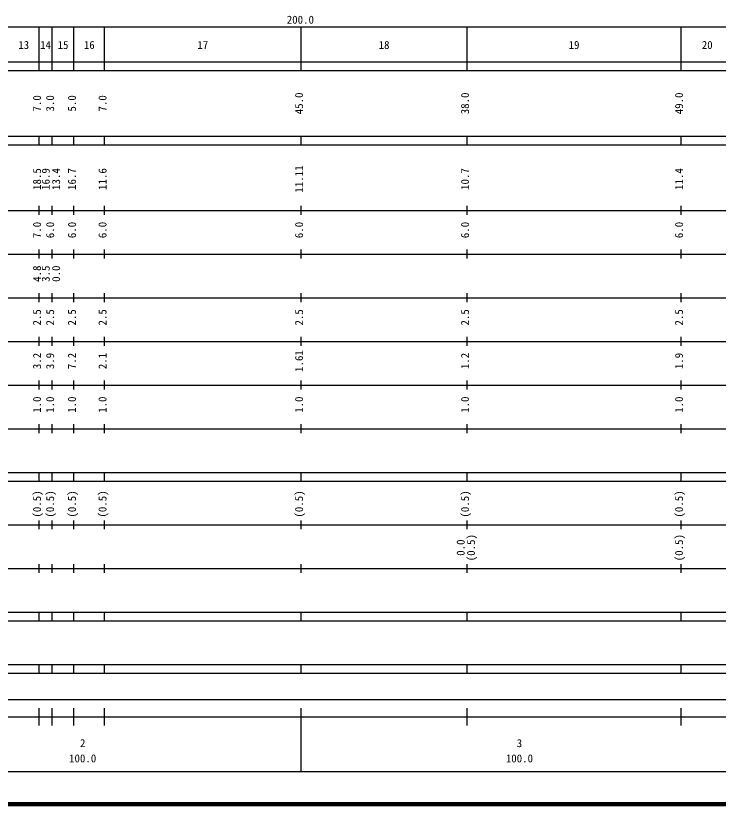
# Model space of a CAD drawing. Units: millimetres on the paper. Extents: x 40 to 680, y 20 to 380.
# Drawn here: x 202.7 to 363.5, y 20 to 200.6 of the extents above; entities that cross this region are included whole.
import ezdxf
from ezdxf.enums import TextEntityAlignment as Align

# ---------------------------------------------------------------- set-up
doc = ezdxf.new("R2010")
doc.units = ezdxf.units.MM
doc.layers.add('M-TTL', color=2, linetype='Continuous', lineweight=140)
doc.layers.add('M-TTL-BAND', color=7, linetype='Continuous', lineweight=25)
doc.styles.add('ＭＳ ゴシック', font='')
doc.styles.get('ＭＳ ゴシック').set_extended_font_data('MS Gothic')

msp = doc.modelspace()

# ---------------------------------------------------------------- linework, layer by layer
at = {"layer": 'M-TTL'}
msp.add_line((40, 20), (680, 20), dxfattribs=at)
at = {"layer": 'M-TTL-BAND'}
for p, q in [((68, 198), (579, 198)), ((208, 188), (208, 198)), ((211, 188), (211, 198)), ((216, 188), (216, 198)), ((223, 188), (223, 198)), ((268, 188), (268, 198)), ((306, 188), (306, 198)), ((355, 188), (355, 198)), ((40, 190), (579, 190)), ((40, 188), (579, 188)), ((40, 173), (579, 173)), ((208, 171), (208, 173)), ((211, 171), (211, 173)), ((216, 171), (216, 173)), ((223, 171), (223, 173)), ((268, 171), (268, 173)), ((306, 171), (306, 173)), ((355, 171), (355, 173)), ((40, 171), (579, 171)), ((40, 156), (579, 156)), ((208, 155), (208, 157)), ((211, 155), (211, 157)), ((216, 155), (216, 157)), ((223, 155), (223, 157)), ((268, 155), (268, 157)), ((306, 155), (306, 157)), ((355, 155), (355, 157)), ((208, 145), (208, 147)), ((211, 145), (211, 147)), ((216, 145), (216, 147)), ((223, 145), (223, 147)), ((268, 145), (268, 147)), ((306, 145), (306, 147)), ((355, 145), (355, 147)), ((46, 146), (579, 146)), ((52, 136), (579, 136)), ((208, 135), (208, 137)), ((211, 135), (211, 137)), ((216, 135), (216, 137)), ((223, 135), (223, 137)), ((268, 135), (268, 137)), ((306, 135), (306, 137)), ((355, 135), (355, 137)), ((208, 125), (208, 127)), ((211, 125), (211, 127)), ((216, 125), (216, 127)), ((223, 125), (223, 127)), ((268, 125), (268, 127)), ((306, 125), (306, 127)), ((355, 125), (355, 127)), ((46, 126), (579, 126)), ((52, 116), (579, 116)), ((208, 115), (208, 117)), ((211, 115), (211, 117)), ((216, 115), (216, 117)), ((223, 115), (223, 117)), ((268, 115), (268, 117)), ((306, 115), (306, 117)), ((355, 115), (355, 117)), ((208, 105), (208, 107)), ((211, 105), (211, 107)), ((216, 105), (216, 107)), ((223, 105), (223, 107)), ((268, 105), (268, 107)), ((306, 105), (306, 107)), ((355, 105), (355, 107)), ((46, 106), (579, 106)), ((40, 96), (579, 96)), ((208, 94), (208, 96)), ((211, 94), (211, 96)), ((216, 94), (216, 96)), ((223, 94), (223, 96)), ((268, 94), (268, 96)), ((306, 94), (306, 96)), ((355, 94), (355, 96)), ((40, 94), (579, 94)), ((208, 83), (208, 85)), ((211, 83), (211, 85)), ((216, 83), (216, 85)), ((223, 83), (223, 85)), ((268, 83), (268, 85)), ((306, 83), (306, 85)), ((355, 83), (355, 85)), ((49, 84), (579, 84)), ((208, 73), (208, 75)), ((211, 73), (211, 75)), ((216, 73), (216, 75)), ((223, 73), (223, 75)), ((268, 73), (268, 75)), ((306, 73), (306, 75)), ((355, 73), (355, 75)), ((40, 74), (579, 74)), ((40, 64), (579, 64)), ((208, 62), (208, 64)), ((211, 62), (211, 64)), ((216, 62), (216, 64)), ((223, 62), (223, 64)), ((268, 62), (268, 64)), ((306, 62), (306, 64)), ((355, 62), (355, 64)), ((40, 62), (579, 62)), ((40, 52), (579, 52)), ((208, 50), (208, 52)), ((211, 50), (211, 52)), ((216, 50), (216, 52)), ((223, 50), (223, 52)), ((268, 50), (268, 52)), ((306, 50), (306, 52)), ((355, 50), (355, 52)), ((40, 50), (579, 50)), ((71, 44), (516, 44)), ((208, 38), (208, 42)), ((211, 38), (211, 42)), ((216, 38), (216, 42)), ((223, 38), (223, 42)), ((268, 27.5), (268, 42)), ((306, 38), (306, 42)), ((355, 38), (355, 42)), ((40, 40), (579, 40)), ((68, 27.5), (579, 27.5))]:
    msp.add_line(p, q, dxfattribs=at)

# ---------------------------------------------------------------- texts
at = {"layer": 'M-TTL-BAND', "style": 'ＭＳ ゴシック'}
for s, p in [('200.0', (264.719, 198.195)), ('13', (203.25, 192.405)), ('14', (208.25, 192.405)), ('15', (212.25, 192.405)), ('16', (218.25, 192.405)), ('17', (244.25, 192.405)), ('18', (285.75, 192.405)), ('19', (329.25, 192.405)), ('20', (359.75, 192.405)), ('2', (217.375, 32.523)), ('3', (317.375, 32.523)), ('100.0', (214.875, 29.033)), ('100.0', (314.875, 29.033))]:
    msp.add_text(s, height=1.833, dxfattribs=at).set_placement(p, align=Align.BOTTOM_LEFT)
for s, p in [('45.0', (269, 178)), ('38.0', (307, 178)), ('49.0', (356, 178)), ('7.0', (209, 178.625)), ('3.0', (212, 178.625)), ('5.0', (217, 178.625)), ('7.0', (224, 178.625)), ('11.11', (269, 160.049)), ('18.5', (209, 160.674)), ('16.9', (211, 160.674)), ('13.4', (213.37, 160.674)), ('16.7', (217, 160.674)), ('11.6', (224, 160.674)), ('10.7', (307, 160.674)), ('11.4', (356, 160.674)), ('7.0', (209, 149.625)), ('6.0', (212, 149.625)), ('6.0', (217, 149.625)), ('6.0', (224, 149.625)), ('6.0', (269, 149.625)), ('6.0', (307, 149.625)), ('6.0', (356, 149.625)), ('4.8', (209, 139.625)), ('3.5', (211, 139.625)), ('0.0', (213.37, 139.625)), ('2.5', (209, 129.625)), ('2.5', (212, 129.625)), ('2.5', (217, 129.625)), ('2.5', (224, 129.625)), ('2.5', (269, 129.625)), ('2.5', (307, 129.625)), ('2.5', (356, 129.625)), ('3.2', (209, 119.625)), ('3.9', (212, 119.625)), ('7.2', (217, 119.625)), ('2.1', (224, 119.625)), ('1.61', (269, 119)), ('1.2', (307, 119.625)), ('1.9', (356, 119.625)), ('1.0', (209, 109.625)), ('1.0', (212, 109.625)), ('1.0', (217, 109.625)), ('1.0', (224, 109.625)), ('1.0', (269, 109.625)), ('1.0', (307, 109.625)), ('1.0', (356, 109.625)), ('(0.5)', (209, 85.639)), ('(0.5)', (212, 85.639)), ('(0.5)', (217, 85.639)), ('(0.5)', (224, 85.639)), ('(0.5)', (269, 85.639)), ('(0.5)', (307, 85.639)), ('(0.5)', (356, 85.639)), ('(0.5)', (308.37, 75.639)), ('(0.5)', (356, 75.639)), ('0.0', (306, 76.889))]:
    msp.add_text(s, height=1.833, rotation=90, dxfattribs=at).set_placement(p, align=Align.BOTTOM_LEFT)

doc.saveas('drawing.dxf')
